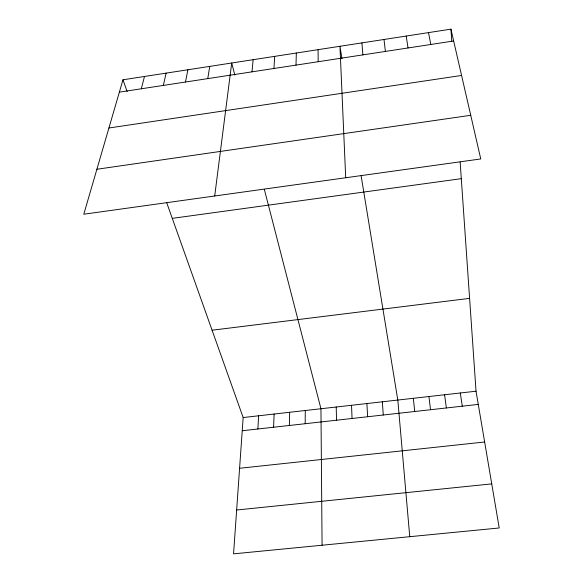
<?xml version="1.0" encoding="UTF-8"?>
<svg xmlns="http://www.w3.org/2000/svg" width="583" height="583" viewBox="0 0 583 583"><rect width="100%" height="100%" fill="white"/><g stroke="black" fill="none" stroke-linecap="round" stroke-linejoin="round"><path stroke-width="0.87" d="M305.179 423.717L305.281 410.512M289.357 425.481L289.664 412.276M296.004 65.107L296.324 53.024M273.587 427.237L274.112 414.039M257.883 428.993L258.604 415.788M273.944 68.488L274.68 56.369M166.767 202.877L243.162 417.537L233.557 553.85L499.216 527.979L476.034 391.208L460.147 162.03M251.994 71.847L253.139 59.692M214.704 195.99L231.706 63L234.832 75.098M207.767 78.61L209.742 66.396M185.496 82.021L187.879 69.771M163.342 85.41L166.133 73.13M141.297 88.784L144.497 76.468M122.969 79.791L83.784 214.223L480.764 158.948L450.936 29.15L122.969 79.791L127.16 91.567M119.369 92.143L453.654 40.985M108.919 128.005L461.576 75.462M96.895 169.252L470.729 115.296M172.276 218.355L461.299 178.668M212.081 330.211L469.599 298.365M243.162 417.537L476.034 391.208M242.229 430.735L478.271 404.405M239.584 468.28L484.641 441.994M236.647 510.008L491.739 483.883M264.31 189.3L320.949 408.741L322.078 545.229M428.512 32.612L430.786 44.483M341.973 58.708L339.947 46.29L345.704 177.749M361.132 175.818L397.81 400.047L409.754 536.695M406.205 36.059L408.034 47.966M460.279 392.986L462.297 406.191M444.581 394.764L446.374 407.962M428.935 396.527L430.516 409.732M384.008 39.484L385.392 51.428M413.34 398.291L414.71 411.496M361.919 42.894L362.874 54.875M382.331 401.804L383.271 415.001M450.936 29.15L451.781 41.378M366.904 403.545L367.633 416.75M351.534 405.28L352.052 418.485M336.216 407.014L336.529 420.219M318.078 49.664L318.18 61.718"/></g></svg>
